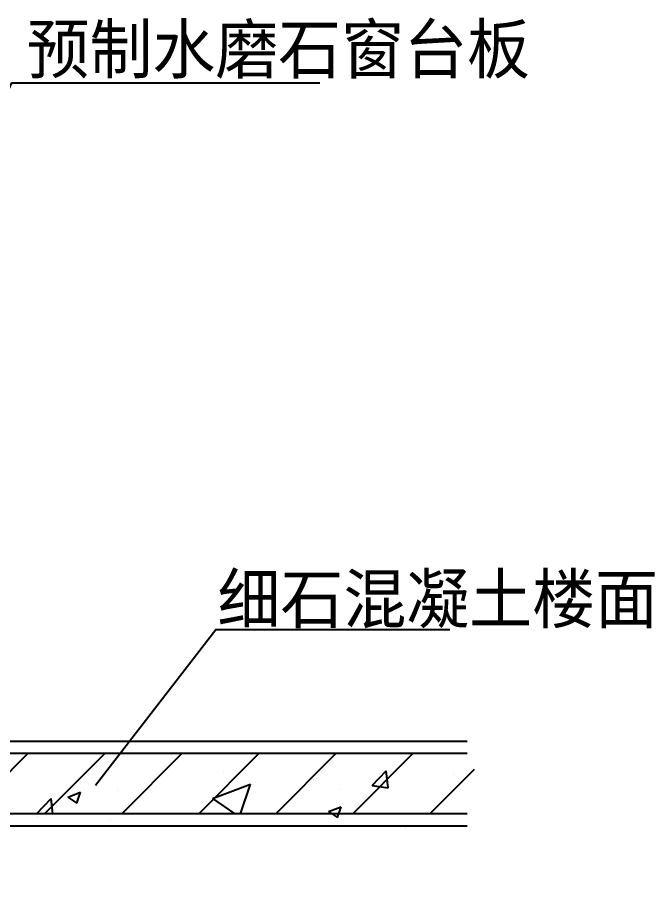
# Model space of a CAD drawing. Header units: metres. Extents: x 9633 to 11738, y -1106 to 2691.
# Drawn here: x 10521 to 11574, y -982 to 460 of the extents above; entities that cross this region are included whole.
import ezdxf

# ---------------------------------------------------------------- set-up
doc = ezdxf.new("R2010")
doc.units = ezdxf.units.M
for name, color, linetype in [('ZZ-1', 255, 'Continuous'), ('ZZ-3', 3, 'Continuous'), ('ZZ-5', 6, 'Continuous'), ('ZZ-6', 7, 'Continuous'), ('ZZ-7', 7, 'Continuous')]:
    doc.layers.add(name, color=color, linetype=linetype)

# ---------------------------------------------------------------- blocks, each defined once
blk = doc.blocks.new('X3')
for p, q in [((4899.48, 4390.37), (5071.39, 4562.27)), ((4899.48, 4517.65), (4944.11, 4562.27)), ((4998.67, 4362.27), (5198.67, 4562.27)), ((5110.27, 4558.38), (5110.27, 4558.38)), ((5225.95, 4462.27), (5325.95, 4562.27)), ((5353.23, 4462.27), (5453.23, 4562.27)), ((5480.51, 4462.27), (5580.51, 4562.27)), ((5607.79, 4462.27), (5707.79, 4562.27)), ((5735.07, 4462.27), (5835.07, 4562.27)), ((5862.35, 4462.27), (5936.13, 4536.06)), ((5503.14, 4487.21), (5566.15, 4511.4)), ((5549.67, 4462.27), (5566.16, 4511.39)), ((5212.27, 4462.27), (5236.6, 4487.63)), ((5239.55, 4462.27), (5236.6, 4487.62)), ((5503.14, 4487.21), (5540.1, 4462.27)), ((4933.97, 4444.77), (4933.97, 4444.77))]:
    blk.add_line(p, q)
blk = doc.blocks.new('X4')
for p, q in [((5110.27, 4558.38), (5110.27, 4558.38)), ((5522.03, 4558.99), (5522.03, 4558.99)), ((5767.07, 4537.15), (5790.43, 4561.5)), ((5793.75, 4533), (5790.44, 4561.5)), ((4907.59, 4542.28), (4907.59, 4542.28)), ((5035.17, 4548.49), (5035.17, 4548.49)), ((5675.17, 4548.85), (5675.17, 4548.85)), ((5901.34, 4554.6), (5901.34, 4554.6)), ((5347.08, 4528.96), (5347.08, 4528.96)), ((5521.14, 4527.73), (5521.14, 4527.73)), ((5712.62, 4529.75), (5712.62, 4529.75)), ((5767.07, 4537.15), (5793.75, 4533.01)), ((5787.72, 4539.64), (5787.72, 4539.64)), ((5264.06, 4517.99), (5285.07, 4526.06)), ((5264.06, 4517.99), (5278.99, 4507.93)), ((5278.99, 4507.92), (5285.07, 4526.05)), ((5172.12, 4498.93), (5172.12, 4498.93)), ((5365.32, 4505.23), (5365.32, 4505.23)), ((5523.16, 4504.81), (5523.16, 4504.81)), ((5695.2, 4493.97), (5716.21, 4502.03)), ((5710.13, 4483.9), (5716.21, 4502.03)), ((5213.79, 4486.03), (5213.79, 4486.03)), ((5409.54, 4489.85), (5409.54, 4489.85)), ((5695.2, 4493.97), (5710.13, 4483.9)), ((4899.48, 4462.65), (4908.51, 4473.41)), ((4911.98, 4454.6), (4908.51, 4473.41)), ((4997.17, 4468.9), (4997.17, 4468.9)), ((5334.43, 4479.96), (5334.43, 4479.96)), ((4899.48, 4455.7), (4911.98, 4454.61)), ((5059.76, 4464.9), (5059.76, 4464.9)), ((5823.05, 4468.19), (5823.05, 4468.19)), ((4903.94, 4442.41), (4903.94, 4442.41)), ((4907.62, 4451.54), (4907.62, 4451.54)), ((5031.35, 4440.06), (5031.35, 4440.06)), ((5067.77, 4444.77), (5067.77, 4444.77)), ((4956.25, 4430.17), (4956.25, 4430.17)), ((5012, 4421.23), (5033, 4429.3)), ((5026.92, 4411.17), (5033.01, 4429.29)), ((4970.88, 4411.24), (4970.88, 4411.24)), ((5012, 4421.23), (5026.92, 4411.17)), ((5056.11, 4365.04), (5056.11, 4365.04))]:
    blk.add_line(p, q)

msp = doc.modelspace()

# ---------------------------------------------------------------- linework, layer by layer
at = {"layer": 'ZZ-1'}
for p, q in [((10239.16, -756.29), (11264.1, -756.29)), ((11264.1, -856.29), (10439.16, -856.29))]:
    msp.add_line(p, q, dxfattribs=at)
at = {"layer": 'ZZ-3'}
for points in [[(10403.41, 115.35), (10511.6, 351.62), (11020.52, 351.62)], [(10649.49, -809.14), (10848.6, -551.64), (11235.1, -551.64)]]:
    msp.add_lwpolyline(points, dxfattribs=at)
at = {"layer": 'ZZ-5'}
for p, q in [((10459.16, -736.29), (11264.1, -736.29)), ((10459.16, -876.29), (11264.1, -876.29))]:
    msp.add_line(p, q, dxfattribs=at)

# ---------------------------------------------------------------- block references
at = {"layer": 'ZZ-7'}
for name, p in [('X3', (5339.68, -5318.57)), ('X4', (5339.68, -5346.66))]:
    msp.add_blockref(name, p, dxfattribs=at)

# ---------------------------------------------------------------- texts
at = {"layer": 'ZZ-6'}
for s, p in [('预制水磨石窗台板', (10535.65, 367.64)), ('细石混凝土楼面', (10851.26, -541.01))]:
    msp.add_text(s, height=80, dxfattribs=at).set_placement(p)

doc.saveas('drawing.dxf')
